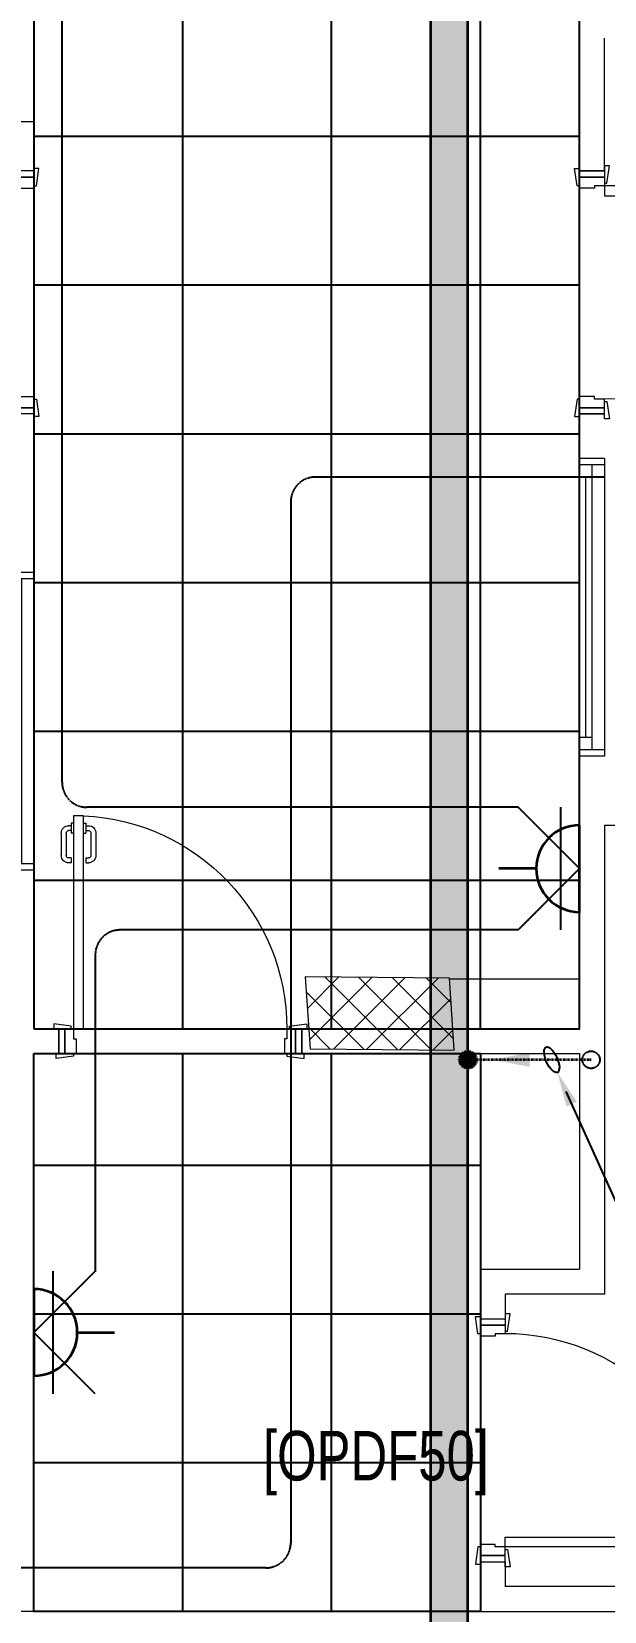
# Model space of a CAD drawing. Extents: x -12260 to 57327, y -29287 to 19916.
# Drawn here: x 33067 to 35376, y -910 to 5462 of the extents above; entities that cross this region are included whole.
import ezdxf
from ezdxf import colors
from ezdxf.entities.mleader import LeaderData, LeaderLine
from ezdxf.enums import TextEntityAlignment as Align
from ezdxf.math import Vec2, Vec3

# ---------------------------------------------------------------- set-up
doc = ezdxf.new("R2010")
doc.units = 0
doc.header["$LTSCALE"] = 0.25
doc.linetypes.add('DASHDOT', pattern=[25.4, 12.7, -6.35, 0, -6.35])
doc.linetypes.add('HIDDEN', pattern=[9.525, 6.35, -3.175])
for name, color, linetype, lineweight in [('01-First Floor-FUR$0$72_EGR_BASE_TEXT', 252, 'Continuous', 5), ('01-First Floor-FUR$0$Aluminum', 251, 'Continuous', 5), ('01-First Floor-FUR$0$C-HYDR-CTCH', 251, 'Continuous', 5), ('01-First Floor-FUR$0$Hatch', 252, 'Continuous', 5), ('01-First Floor-FUR$0$Walls', 251, 'Continuous', 5), ('01-First Floor-FUR$0$Wooden Joinery', 251, 'Continuous', 5), ('E-LITE-CIRC', 6, 'Continuous', 25), ('E-LITE-CLNG-CNDT', 6, 'DASHDOT', 35), ('E-LITE-EXIT-NUMB', 6, 'Continuous', 25), ('E-POWR-CLNG-CNDT', 6, 'DASHDOT', 35), ('E-POWR-FLOR-CNDT', 6, 'HIDDEN', 25), ('E-POWR-FLOR-CNDT @ 100', 6, 'HIDDEN', 25), ('E-POWR-WALL @ 100', 4, 'Continuous', 35), ('T-CABL-TRAY', 60, 'Continuous', 35)]:
    doc.layers.add(name, color=color, linetype=linetype, lineweight=lineweight)
doc.layers.add('01-First Floor-FUR$0$FALSE CEILING', color=251, linetype='Continuous')
doc.styles.add('01-First Floor-FUR$0$X3G_ENTITY_9F38', font='swisscl.ttf', dxfattribs={"height": 0.2})
doc.styles.add('DC_SIMPLEX', font='SIMPLEX.shx', dxfattribs={"width": 0.7})

# ---------------------------------------------------------------- blocks, each defined once
blk = doc.blocks.new('01-First Floor-FUR$0$A$C72370EFE')
at = {"layer": '01-First Floor-FUR$0$Wooden Joinery'}
for p, q in [((-0.01, -0.04), (-0.02, -0.04)), ((-0.01, -0.06), (-0.02, -0.06)), ((-0.01, -0.03), (-0.01, -0.07)), ((0, -0.03), (-0.01, -0.03)), ((0.04, -0.03), (0.05, -0.03)), ((0.05, -0.03), (0.05, -0.07)), ((0.05, -0.04), (0.06, -0.04)), ((0.05, -0.06), (0.06, -0.06)), ((-0.05, -0.07), (-0.05, -0.16)), ((-0.03, -0.07), (-0.03, -0.16)), ((0, -0.07), (-0.01, -0.07)), ((0.04, -0.07), (0.05, -0.07)), ((0.07, -0.07), (0.07, -0.16)), ((0.09, -0.07), (0.09, -0.16)), ((-0.01, -0.17), (-0.02, -0.17)), ((-0.01, -0.19), (-0.02, -0.19)), ((-0.01, -0.17), (-0.01, -0.19)), ((0.05, -0.17), (0.06, -0.17)), ((0.05, -0.17), (0.05, -0.19)), ((0.05, -0.19), (0.06, -0.19))]:
    blk.add_line(p, q, dxfattribs=at)
for centre, radius, start, end in [((-0.02, -0.07), 0.03, 90, 180), ((-0.02, -0.07), 0.01, 90, 180), ((0.06, -0.07), 0.03, 0, 90), ((0.06, -0.07), 0.01, 0, 90), ((-0.02, -0.16), 0.03, 180, 270), ((-0.02, -0.16), 0.01, 180, 270), ((0.06, -0.16), 0.01, 270, 0), ((0.06, -0.16), 0.03, 270, 0)]:
    blk.add_arc(centre, radius, start, end, dxfattribs=at)
blk = doc.blocks.new('01-First Floor-FUR$0$A$C5DAD61B4')
at = {"layer": '01-First Floor-FUR$0$Wooden Joinery'}
for points in [[(80, 959.1), (80, 969.1), (10, 979.1), (10, 959.1)], [(940, 959.1), (940, 969.1), (1010, 979.1), (1010, 959.1)], [(70, 859.1), (70, 849.1), (0, 839.1), (0, 859.1)], [(120, 859.1), (120, 0), (80, 0), (80, 859.1)], [(950, 859.1), (950, 849.1), (1020, 839.1), (1020, 859.1)]]:
    blk.add_lwpolyline(points, close=True, dxfattribs=at)
for points in [[(45, 859.1), (45, 959.1), (20, 959.1), (20, 859.1), (45, 859.1)], [(45, 859.1), (80, 859.1), (80, 899.1), (90, 899.1), (90, 959.1), (45, 959.1), (45, 859.1)], [(975, 859.1), (940, 859.1), (940, 899.1), (930, 899.1), (930, 959.1), (975, 959.1), (975, 859.1)], [(975, 859.1), (975, 959.1), (1000, 959.1), (1000, 859.1), (975, 859.1)]]:
    blk.add_lwpolyline(points, dxfattribs=at)
blk.add_arc((80, 859.1), 860, 272.66603, 0, dxfattribs=at)
at = {"layer": '01-First Floor-FUR$0$Wooden Joinery', "xscale": 999.9999999998854, "yscale": 999.9999999998854, "zscale": 999.9999999998854, "rotation": 180}
blk.add_blockref('01-First Floor-FUR$0$A$C72370EFE', (120, 0), dxfattribs=at)
blk = doc.blocks.new('01-First Floor-FUR$0$A$C37be4daf')
at = {"layer": '01-First Floor-FUR$0$Aluminum'}
for p, q in [((1416, 598.2), (216, 598.2)), ((241, 498.2), (241, 598.2)), ((291, 548.2), (291, 598.2)), ((1341, 548.2), (1341, 598.2)), ((1391, 498.2), (1391, 598.2)), ((1391, 548.2), (241, 548.2)), ((291, 573.2), (1341, 573.2)), ((1416, 498.2), (216, 498.2))]:
    blk.add_line(p, q, dxfattribs=at)
at = {"layer": '01-First Floor-FUR$0$Walls'}
for p, q in [((216, 498.2), (216, 598.2)), ((1416, 498.2), (1416, 598.2))]:
    blk.add_line(p, q, dxfattribs=at)
blk = doc.blocks.new('01-First Floor-FUR')
at = {"layer": '01-First Floor-FUR$0$Hatch'}
h = blk.add_hatch(dxfattribs=at)
h.set_pattern_fill('ANSI37', color=256, scale=30)
h.set_pattern_definition([(45, (-1823.345, -13062.25), (-67.35192, 67.35192), []), (135, (-1823.345, -13062.25), (-67.35192, -67.35192), [])])
h.paths.add_polyline_path([(49129.3, 8855.6), (48525.4, 8847.5), (48529.3, 8559.1), (49133.2, 8567.2)])
h.paths.add_polyline_path([(41968.6, 8847.9), (41385, 8842.5), (41365.1, 8551.1), (41948.6, 8556.5)])
h.paths.add_polyline_path([(27591.6, 8840.5), (26992.5, 8836.4), (26986.8, 8543.4), (27585.9, 8547.5)])
h.paths.add_polyline_path([(34776.8, 8842.7), (34175.6, 8835.2), (34167.4, 8549.5), (34768.6, 8557)])
h.paths.add_polyline_path([(20372.4, 8849.8), (19765.9, 8827.9), (19780.4, 8535.4), (20386.9, 8557.2)])
h.paths.add_polyline_path([(13635.8, 8839.4), (12413.8, 8863.3), (12407.4, 8567.2), (13629.3, 8543.3)])
h.paths.add_polyline_path([(13649.8, 1639.3), (12434.8, 1623.6), (12421.4, 1331.2), (13636.4, 1346.9)])
h.paths.add_polyline_path([(13623.8, -5553.9), (12420.7, -5569.8), (12415, -5862.9), (13618.1, -5846.9)])
h.paths.add_polyline_path([(13642.3, -12752.6), (12445.6, -12764), (12448.4, -13058.5), (13645.1, -13047)])
h.paths.add_polyline_path([(6007.3, -12750.5), (5403.7, -12754.2), (5414.4, -13039.6), (6017.9, -13035.9)])
h.paths.add_polyline_path([(5991.8, -5552.5), (5395, -5550.9), (5394.9, -5852.1), (5991.7, -5853.6)])
h.paths.add_polyline_path([(6001.7, 1637.1), (5382.4, 1638.3), (5371.8, 1335.4), (5991.1, 1334.1)])
h.paths.add_polyline_path([(5978.4, 8816.5), (5377.7, 8830.9), (5374.1, 8541.3), (5974.8, 8526.8)])
h.paths.add_polyline_path([(-1220.7, 8814.6), (-1823.3, 8837.3), (-1821.5, 8549), (-1218.8, 8526.3)])
h.paths.add_polyline_path([(-1213, -5563.7), (-1815, -5570.7), (-1811.6, -5862.3), (-1209.6, -5855.3)])
h.paths.add_polyline_path([(-1195.5, -12758.3), (-1793.9, -12759.3), (-1789, -13060), (-1190.6, -13059)])
h.paths.add_polyline_path([(20391.2, -12745), (19785.5, -12758), (19791.3, -13059.2), (20396.9, -13046.2)])
h.paths.add_polyline_path([(20384.7, -5552.6), (19790.3, -5570.1), (19792.4, -5866.7), (20386.8, -5849.1)])
h.paths.add_polyline_path([(20376, 1655.5), (19777, 1647.8), (19781.1, 1347.6), (20380, 1355.3)])
h.paths.add_polyline_path([(27576.3, 1640.2), (26974.4, 1644.9), (26978.6, 1352.8), (27580.6, 1348.1)])
h.paths.add_polyline_path([(27580.1, -5542.5), (26976.2, -5560), (26989.7, -5860.1), (27589.8, -5839.1)])
h.paths.add_polyline_path([(27596.2, -12758.5), (26992.3, -12751.9), (26990, -13037.6), (27593.8, -13044.2)])
h.paths.add_polyline_path([(34794.7, -12748), (34197.4, -12762.6), (34206.4, -13062.3), (34803.7, -13047.7)])
h.paths.add_polyline_path([(34787.4, -5559.7), (34186.1, -5557.7), (34187.2, -5855), (34788.5, -5856.9)])
h.paths.add_polyline_path([(34750.9, 1644.2), (34170.1, 1648.9), (34189.8, 1359), (34770.6, 1354.3)])
h.paths.add_polyline_path([(41954.3, 1643.4), (41356.7, 1657.2), (41358.7, 1365.3), (41956.3, 1351.5)])
h.paths.add_polyline_path([(41955.3, -5555.1), (41386.9, -5562.7), (41388.7, -5856.9), (41957.1, -5849.3)])
h.paths.add_polyline_path([(41992.3, -12752.3), (41387.1, -12754.9), (41388.4, -13059.5), (41993.7, -13056.8)])
h.paths.add_polyline_path([(49166.6, -12752.8), (48578.6, -12736.7), (48565.4, -13043.9), (49153.3, -13060)])
h.paths.add_polyline_path([(49150.8, -5553.4), (48547.6, -5552.3), (48545.6, -5848.8), (49148.8, -5849.9)])
at = {"layer": '01-First Floor-FUR$0$C-HYDR-CTCH', "elevation": 0, "flags": 128}
blk.add_lwpolyline([(34170.1, 1648.9), (34189.8, 1359), (34770.6, 1354.3), (34750.9, 1644.2), (34170.1, 1648.9)], dxfattribs=at)
at = {"layer": '01-First Floor-FUR$0$FALSE CEILING', "linetype": 'Continuous'}
for p, q in [((33676, 1440), (33676, 8610)), ((34276, 1440), (34276, 8610)), ((34876, 1440), (34876, 8610)), ((33076, 5040), (35276, 5040)), ((33076, 4440), (35276, 4440)), ((33076, 3840), (35276, 3840)), ((33076, 3240), (35276, 3240)), ((33076, 2640), (35276, 2640)), ((33076, 2040), (35276, 2040)), ((33676, -910), (33676, 1340)), ((34276, -910), (34276, 1340)), ((33076, 890), (34876, 890)), ((33076, 290), (34876, 290)), ((33076, -310), (34876, -310))]:
    blk.add_line(p, q, dxfattribs=at)
at = {"layer": '01-First Floor-FUR$0$FALSE CEILING'}
for points in [[(33076, 1440), (35276, 1440), (35276, 8610), (33076, 8610)], [(33076, 1340), (34876, 1340), (34876, -910), (33076, -910)]]:
    blk.add_lwpolyline(points, close=True, dxfattribs=at)
at = {"layer": '01-First Floor-FUR$0$Walls'}
for p, q in [((35276, 4900), (35276, 5635)), ((35376, 4900), (35376, 5435)), ((32667.5, 5100), (33076, 5100)), ((33076, 4900), (33076, 5100)), ((33076, 4900), (32976, 4900)), ((35376, 4900), (35276, 4900)), ((33076, 3920), (32976, 3920)), ((33076, 3920), (33076, 1440)), ((35276, 3920), (35276, 1440)), ((35376, 3920), (35276, 3920)), ((39376, 2260), (35376, 2260)), ((35376, 2260), (35376, 370)), ((33176, 1440), (33076, 1440)), ((33176, 1440), (33176, 1340)), ((34156, 1440), (34156, 1340)), ((34184.3, 1440), (34156, 1440)), ((34764.8, 1440), (35276, 1440)), ((33076, 1340), (33076, -910)), ((33176, 1340), (33076, 1340)), ((34156, 1340), (35276, 1340)), ((35276, 1340), (35276, 470)), ((34876, 470), (34876, 270)), ((34876, 470), (35276, 470)), ((34976, 370), (34976, 270)), ((35376, 370), (34976, 370)), ((34876, 270), (34976, 270)), ((34876, -710), (34976, -710)), ((34876, -710), (34876, -910)), ((34976, -710), (34976, -810)), ((39376, -810), (34976, -810)), ((33076, -910), (25776, -910)), ((34876, -910), (42876, -910))]:
    blk.add_line(p, q, dxfattribs=at)
at = {"layer": '01-First Floor-FUR$0$Wooden Joinery'}
for p, q in [((35276, 1640), (34751.2, 1640)), ((34876, 1340), (34876, 470))]:
    blk.add_line(p, q, dxfattribs=at)
at = {"rotation": 90}
for p in [(35874.2, 2324), (33574.2, 1864)]:
    blk.add_blockref('01-First Floor-FUR$0$A$C37be4daf', p, dxfattribs=at)
at = {"layer": '01-First Floor-FUR$0$Wooden Joinery'}
for p, rotation in [((32116.9, 4920), 270), ((35835.1, -730), 90.00000000000001)]:
    blk.add_blockref('01-First Floor-FUR$0$A$C5DAD61B4', p, dxfattribs=dict(at, rotation=rotation))
at = {"layer": '01-First Floor-FUR$0$Wooden Joinery', "xscale": -1}
for p, rotation in [((36235.1, 4920), 90), ((33156, 2299.1), 180)]:
    blk.add_blockref('01-First Floor-FUR$0$A$C5DAD61B4', p, dxfattribs=dict(at, rotation=rotation))
at = {"layer": '01-First Floor-FUR$0$72_EGR_BASE_TEXT', "insert": (34455, -182, 0), "char_height": 200, "attachment_point": 2, "style": '01-First Floor-FUR$0$X3G_ENTITY_9F38'}
blk.add_mtext('[OPDF50]', dxfattribs=at)
blk = doc.blocks.new('*U14')
blk.add_line((0, -1.75), (0, -3.25))
blk.add_lwpolyline([(-1.75, 0, 1), (1.75, 0)], format="xyb", close=True)
at = {"layer": 'Defpoints'}
for p, q in [((-2.475, -2.475), (0, 0)), ((2.475, -2.475), (0, 0)), ((2.475, -0.758), (-2.475, -0.758))]:
    blk.add_line(p, q, dxfattribs=at)
at = {"layer": 'E-LITE-EXIT-NUMB', "style": 'DC_SIMPLEX', "width": 0.7, "flags": 8}
blk.add_attdef('TYPE', text='', height=2, rotation=360, dxfattribs=at).set_placement((-2.682, 5.238), align=Align.RIGHT)
blk.add_attdef('CIRCUIT', (2.682, 5.238), '', height=2, rotation=360, dxfattribs=at)
blk = doc.blocks.new('*U13')
blk.add_line((0, 1.75), (0, 3.25))
blk.add_lwpolyline([(1.75, 0, 1), (-1.75, 0)], format="xyb", close=True)
at = {"layer": 'Defpoints'}
for p, q in [((-2.475, 2.475), (0, 0)), ((2.475, 2.475), (0, 0)), ((-2.475, 0.758), (2.475, 0.758))]:
    blk.add_line(p, q, dxfattribs=at)
at = {"layer": 'E-LITE-EXIT-NUMB', "style": 'DC_SIMPLEX', "width": 0.7, "flags": 8}
blk.add_attdef('TYPE', text='', height=2, rotation=360, dxfattribs=at).set_placement((-2.682, 5.238), align=Align.RIGHT)
blk.add_attdef('CIRCUIT', (2.682, 5.238), '', height=2, rotation=360, dxfattribs=at)
blk = doc.blocks.new('ARR0W')
at = {"color": 45}
blk.add_ellipse((0, 0), major_axis=(0.4, 0), ratio=0.4, dxfattribs=at)
at = {"color": 45, "ltscale": 0.5}
blk.add_solid([(-1.4, 0.167), (-0.4, 0), (-1.4, -0.167)], dxfattribs=at)
blk = doc.blocks.new('*U18')
blk.add_hatch(color=256).paths.add_polyline_path([(0, -0.287), (1.5, 0), (0, 0.287)])
blk = doc.blocks.new('*U49')
at = {"lineweight": 0}
h = blk.add_hatch(dxfattribs=at)
h.set_pattern_fill('HEX', color=253, scale=8, angle=180, style=0)
h.set_pattern_definition([(180, (-15514.8, -2e-10), (6e-13, -43.99409), [25.4, -50.8]), (300, (-15514.8, -2e-10), (38.1, 21.99705), [25.4, -50.8]), (240, (-15540.2, -2e-10), (38.1, -21.99705), [25.4, -50.8])])
h.paths.add_polyline_path([(-9497.1, 150), (-9497.1, 0), (0, 0), (0, 150)])
at = {"color": 0}
for p, q in [((0, 150), (-9497.1, 150)), ((0, 0), (-9497.1, 0))]:
    blk.add_line(p, q, dxfattribs=at)
blk = doc.blocks.new('A$Cd86d5af4')
at = {"layer": 'T-CABL-TRAY', "linetype": 'Continuous', "rotation": 270}
blk.add_blockref('*U49', (-12965, -1736), dxfattribs=at)

msp = doc.modelspace()

# ---------------------------------------------------------------- hatches: boundary and pattern name
at = {"layer": 'E-POWR-CLNG-CNDT'}
h = msp.add_hatch(color=256, dxfattribs=at)
h.dxf.hatch_style = 1
h.paths.add_polyline_path([(34791, 1315, 1), (34861, 1315, 1)])

# ---------------------------------------------------------------- linework, layer by layer
msp.add_lwpolyline([(35322.5, 1315), (34826, 1315)], dxfattribs=at)
msp.add_circle((34826, 1315), 35, dxfattribs=at)
at = {"layer": 'E-POWR-FLOR-CNDT'}
for points in [[(35152.3, 2209.7), (35028.5, 2333.4), (33289.7, 2333.4, -0.414214), (33189.7, 2433.4), (33189.7, 7243, 0.198912), (33160.4, 7313.7), (32791.2, 7682.9)], [(35376, 3665.3), (34211.5, 3665.3, 0.414214), (34111.5, 3565.3), (34111.5, -634.2, -0.414214), (34011.5, -734.2), (30331.5, -734.2)], [(35152.3, 1962.2), (35028.5, 1838.5), (33423.5, 1838.5, 0.414214), (33323.5, 1738.5), (33323.5, 462.5), (33199.7, 338.7)]]:
    msp.add_lwpolyline(points, format="xyb", dxfattribs=at)
msp.add_circle((35322.5, 1315), 35, dxfattribs=at)

# ---------------------------------------------------------------- block references
at = {"layer": 'E-LITE-CLNG-CNDT'}
msp.add_blockref('01-First Floor-FUR', (0, 0), dxfattribs=at)
at = {"layer": 'E-POWR-FLOR-CNDT'}
msp.add_blockref('A$Cd86d5af4', (47641, 726), dxfattribs=at)
at = {"layer": 'E-POWR-FLOR-CNDT @ 100', "xscale": 100, "yscale": 100, "zscale": 100, "rotation": 180}
msp.add_blockref('*U18', (35075.3, 1315), dxfattribs=at)
at = {"layer": 'E-POWR-WALL @ 100', "xscale": 100, "yscale": 100, "zscale": 100, "rotation": 90.00000000000001}
for name, p in [('*U13', (35276, 2085.9)), ('*U14', (33076, 215))]:
    msp.add_blockref(name, p, dxfattribs=at)

# ---------------------------------------------------------------- leaders
at = {"layer": 'E-LITE-CIRC'}
ml = msp.add_multileader_mtext('Standard', dxfattribs=at)
ml.set_content('{\\Fdc_el_romans|c0;\\W0.8;TO\\Fromans|c0; \\Fsimplex|c0;LP-F1/S14}', color=256, style='DC_SIMPLEX')
ml.set_leader_properties()
ml.set_arrow_properties(name='ARR0W')
ml.build(insert=Vec2(0, 0))
ml.multileader.update_dxf_attribs({"dogleg_length": 200, "arrow_head_size": 140, "scale": 100})
ctx = ml.context
ctx.base_point, ctx.scale, ctx.char_height, ctx.arrow_head_size, ctx.landing_gap_size, ctx.plane_origin, ctx.plane_x_axis, ctx.plane_y_axis = Vec3(35782.2, 182.1), 100, 200, 140, 140, Vec3(56674.7, -3293.1), Vec3(1, 0.000001, 0), Vec3(-0.000001, 1, 0)
notes = []
notes.append((ctx, [(0, (1, 1, 0), (35673.4, 182.1), (1, 0.000001, 0), 108.8, [(0, [(35163.7, 1315)], 0, [])])]))
ctx.mtext.insert, ctx.mtext.text_direction, ctx.mtext.rotation, ctx.mtext.flow_direction = Vec3(35922.2, 315.4), Vec3(1, 0.000001, 0), 0.000001, 5
for ctx, leaders in notes:
    for number, flags, end, landing, length, lines in leaders:
        leader = LeaderData()
        leader.index, (leader.has_last_leader_line, leader.has_dogleg_vector, leader.attachment_direction) = number, flags
        leader.last_leader_point, leader.dogleg_vector, leader.dogleg_length = Vec3(end), Vec3(landing), length
        for number, points, colour, breaks in lines:
            line = LeaderLine()
            line.index, line.vertices, line.color, line.breaks = number, Vec3.list(points), colors.encode_raw_color(colour), breaks
            leader.lines.append(line)
        ctx.leaders.append(leader)

doc.saveas('drawing.dxf')
